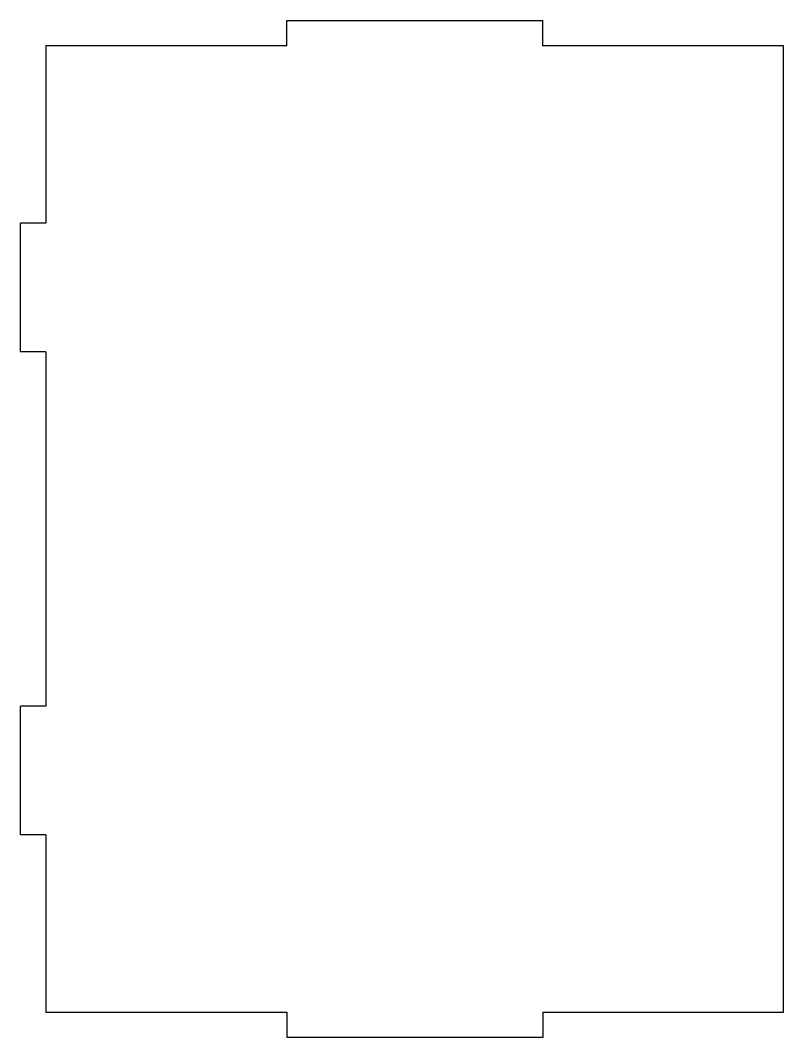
# Model space of a CAD drawing. Header units: millimetres. Extents: x 420 to 570, y 0 to 200.
import ezdxf

# ---------------------------------------------------------------- set-up
doc = ezdxf.new("R2010")
doc.units = ezdxf.units.MM
doc.layers.add('Shape2DView002', color=7, linetype='CONTINUOUS')

msp = doc.modelspace()

# ---------------------------------------------------------------- linework, layer by layer
at = {"layer": 'Shape2DView002'}
for p, q in [((472.35, 195), (472.35, 200)), ((472.35, 200), (522.65, 200)), ((522.65, 195), (522.65, 200)), ((472.35, 195), (425, 195)), ((425, 195), (425, 160.15)), ((570, 195), (522.65, 195)), ((570, 5), (570, 195)), ((425, 160.15), (420, 160.15)), ((420, 134.85), (420, 160.15)), ((425, 134.85), (420, 134.85)), ((425, 134.85), (425, 65.15)), ((425, 65.15), (420, 65.15)), ((420, 39.85), (420, 65.15)), ((425, 39.85), (420, 39.85)), ((425, 39.85), (425, 5)), ((425, 5), (472.35, 5)), ((472.35, 5), (472.35, 0)), ((522.65, 5), (570, 5)), ((522.65, 5), (522.65, 0)), ((522.65, 0), (472.35, 0))]:
    msp.add_line(p, q, dxfattribs=at)

doc.saveas('drawing.dxf')
